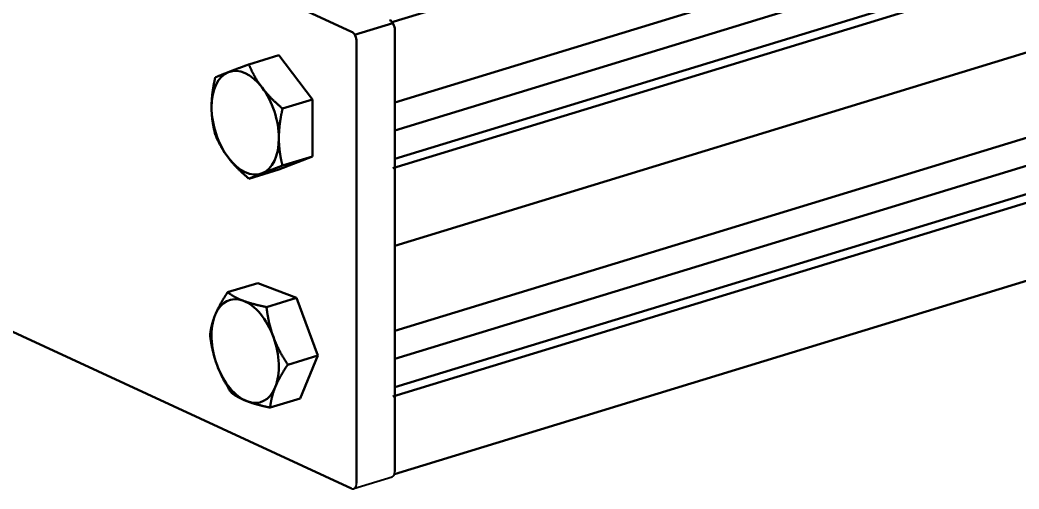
# Model space of a CAD drawing. Header units: inches. Extents: x -122986 to 27550, y -4965 to 6170.
# Drawn here: x 2832.2 to 2954, y 499 to 556.1 of the extents above; entities that cross this region are included whole.
import ezdxf

# ---------------------------------------------------------------- set-up
doc = ezdxf.new("R2010")
doc.units = ezdxf.units.IN
doc.header["$LTSCALE"] = 2
doc.header["$MEASUREMENT"] = 0
doc.layers.add('1 Đậm', color=7, linetype='Continuous', lineweight=50)

msp = doc.modelspace()

# ---------------------------------------------------------------- linework, layer by layer
at = {"layer": '1 Đậm', "lineweight": 50}
for p, q in [((3017.032, 598.46), (2877.423, 555.805)), ((2877.92, 546.078), (3017.189, 588.629)), ((3011.721, 583.562), (2877.921, 542.682)), ((3016.139, 581.449), (2877.92, 539.219)), ((3017.28, 580.733), (2877.671, 538.078)), ((2877.92, 528.64), (3016.85, 571.088)), ((2872.634, 554.705), (2854.983, 562.848)), ((2877.92, 518.272), (3017.189, 560.823)), ((2877.671, 555.76), (2873.017, 554.338)), ((3011.721, 555.756), (2877.921, 514.876)), ((2877.919, 501.151), (2877.919, 554.909)), ((2877.919, 546.639), (2877.919, 554.103)), ((2873.266, 499.73), (2873.266, 553.487)), ((3017.28, 552.927), (2877.671, 510.272)), ((3016.139, 553.644), (2877.92, 511.413)), ((2860.137, 550.717), (2863.797, 551.835)), ((2863.797, 551.835), (2867.9, 546.465)), ((2864.24, 545.346), (2867.9, 546.465)), ((2867.9, 546.465), (2867.9, 539.508)), ((2877.872, 500.82), (3016.85, 543.282)), ((2867.9, 539.508), (2863.797, 537.922)), ((2864.24, 538.39), (2867.9, 539.508)), ((2860.137, 536.804), (2863.797, 537.922)), ((2877.919, 529.763), (2877.919, 537.227)), ((2877.919, 518.834), (2877.919, 526.297)), ((2857.546, 522.974), (2861.206, 524.092)), ((2861.206, 524.092), (2865.936, 522.293)), ((2862.276, 521.175), (2865.936, 522.293)), ((2865.936, 522.293), (2868.528, 515.274)), ((2829.08, 519.185), (2872.634, 499.094)), ((2864.867, 514.156), (2868.528, 515.274)), ((2868.528, 515.274), (2866.388, 510.054)), ((2862.728, 508.936), (2866.388, 510.054)), ((2877.919, 501.958), (2877.919, 509.421))]:
    msp.add_line(p, q, dxfattribs=at)
at = {"layer": '1 Đậm', "lineweight": 40}
msp.add_line((2872.927, 499.064), (2877.58, 500.486), dxfattribs=at)
at = {"layer": '1 Đậm', "lineweight": 50}
for points in [[(2860.137, 550.717), (2860.08, 550.697), (2860.024, 550.676), (2859.967, 550.656), (2859.911, 550.635), (2859.856, 550.615), (2859.8, 550.595), (2859.745, 550.574), (2859.69, 550.554), (2859.635, 550.534), (2859.58, 550.514), (2859.526, 550.494), (2859.472, 550.475), (2859.418, 550.455), (2859.364, 550.435), (2859.311, 550.416), (2859.258, 550.396), (2859.205, 550.377), (2859.152, 550.357), (2859.1, 550.338), (2859.048, 550.319), (2858.997, 550.3), (2858.945, 550.281), (2858.894, 550.262), (2858.843, 550.243), (2858.793, 550.224), (2858.742, 550.206), (2858.692, 550.187), (2858.643, 550.169), (2858.593, 550.15), (2858.544, 550.132), (2858.496, 550.114), (2858.447, 550.096), (2858.399, 550.077), (2858.352, 550.06), (2858.304, 550.042), (2858.257, 550.024), (2858.211, 550.006), (2858.164, 549.989), (2858.118, 549.971), (2858.072, 549.954), (2858.027, 549.937), (2857.982, 549.92), (2857.938, 549.903), (2857.893, 549.886), (2857.849, 549.869), (2857.806, 549.852), (2857.763, 549.836), (2857.72, 549.819), (2857.677, 549.803), (2857.635, 549.787)], [(2861.738, 547.894), (2861.696, 547.949), (2861.655, 548.004), (2861.614, 548.059), (2861.574, 548.114), (2861.534, 548.17), (2861.494, 548.225), (2861.455, 548.281), (2861.416, 548.336), (2861.378, 548.392), (2861.34, 548.447), (2861.303, 548.503), (2861.266, 548.559), (2861.229, 548.615), (2861.193, 548.671), (2861.157, 548.727), (2861.122, 548.783), (2861.087, 548.839), (2861.052, 548.895), (2861.018, 548.951), (2860.985, 549.007), (2860.951, 549.064), (2860.918, 549.12), (2860.886, 549.176), (2860.854, 549.233), (2860.822, 549.289), (2860.791, 549.346), (2860.76, 549.403), (2860.729, 549.459), (2860.699, 549.516), (2860.669, 549.573), (2860.639, 549.63), (2860.61, 549.686), (2860.581, 549.743), (2860.552, 549.8), (2860.524, 549.857), (2860.496, 549.914), (2860.469, 549.971), (2860.441, 550.028), (2860.414, 550.086), (2860.388, 550.143), (2860.361, 550.2), (2860.335, 550.257), (2860.309, 550.315), (2860.284, 550.372), (2860.259, 550.43), (2860.234, 550.487), (2860.209, 550.544), (2860.185, 550.602), (2860.161, 550.66), (2860.137, 550.717)], [(2857.635, 549.787), (2857.593, 549.771), (2857.552, 549.755), (2857.511, 549.739), (2857.471, 549.723), (2857.431, 549.707), (2857.391, 549.692), (2857.352, 549.677), (2857.313, 549.661), (2857.275, 549.646), (2857.237, 549.631), (2857.2, 549.617), (2857.163, 549.602), (2857.126, 549.587), (2857.09, 549.573), (2857.054, 549.559), (2857.019, 549.544), (2856.984, 549.53), (2856.95, 549.517), (2856.915, 549.503), (2856.882, 549.489), (2856.848, 549.476), (2856.816, 549.462), (2856.783, 549.449), (2856.751, 549.436), (2856.719, 549.423), (2856.688, 549.41), (2856.657, 549.397), (2856.626, 549.385), (2856.596, 549.372), (2856.566, 549.359), (2856.536, 549.347), (2856.507, 549.335), (2856.478, 549.323), (2856.449, 549.311), (2856.421, 549.299), (2856.393, 549.287), (2856.366, 549.275), (2856.338, 549.264), (2856.311, 549.252), (2856.285, 549.241), (2856.258, 549.229), (2856.232, 549.218), (2856.206, 549.207), (2856.181, 549.196), (2856.156, 549.185), (2856.131, 549.174), (2856.106, 549.163), (2856.082, 549.153), (2856.058, 549.142), (2856.034, 549.131)], [(2855.584, 545.516), (2855.584, 545.586), (2855.584, 545.657), (2855.585, 545.728), (2855.587, 545.799), (2855.589, 545.87), (2855.591, 545.942), (2855.593, 546.014), (2855.596, 546.085), (2855.6, 546.157), (2855.604, 546.229), (2855.608, 546.302), (2855.612, 546.374), (2855.617, 546.446), (2855.623, 546.519), (2855.629, 546.592), (2855.635, 546.664), (2855.641, 546.737), (2855.648, 546.81), (2855.655, 546.882), (2855.663, 546.955), (2855.671, 547.028), (2855.679, 547.1), (2855.688, 547.173), (2855.697, 547.246), (2855.706, 547.318), (2855.716, 547.391), (2855.726, 547.463), (2855.736, 547.536), (2855.746, 547.609), (2855.757, 547.681), (2855.769, 547.754), (2855.78, 547.826), (2855.792, 547.899), (2855.804, 547.971), (2855.816, 548.044), (2855.829, 548.116), (2855.842, 548.189), (2855.855, 548.262), (2855.869, 548.334), (2855.883, 548.407), (2855.897, 548.479), (2855.911, 548.552), (2855.925, 548.624), (2855.94, 548.697), (2855.955, 548.769), (2855.97, 548.842), (2855.986, 548.914), (2856.002, 548.987), (2856.018, 549.059), (2856.034, 549.131)], [(2864.24, 545.346), (2864.183, 545.394), (2864.127, 545.442), (2864.07, 545.49), (2864.014, 545.538), (2863.959, 545.586), (2863.903, 545.634), (2863.848, 545.683), (2863.793, 545.731), (2863.738, 545.78), (2863.683, 545.828), (2863.629, 545.877), (2863.575, 545.926), (2863.521, 545.975), (2863.467, 546.024), (2863.414, 546.074), (2863.361, 546.123), (2863.308, 546.173), (2863.255, 546.223), (2863.203, 546.272), (2863.151, 546.322), (2863.099, 546.373), (2863.048, 546.423), (2862.997, 546.473), (2862.946, 546.524), (2862.896, 546.575), (2862.845, 546.625), (2862.795, 546.676), (2862.746, 546.728), (2862.696, 546.779), (2862.647, 546.83), (2862.599, 546.882), (2862.55, 546.934), (2862.502, 546.986), (2862.455, 547.038), (2862.407, 547.09), (2862.36, 547.143), (2862.313, 547.195), (2862.267, 547.248), (2862.221, 547.301), (2862.175, 547.354), (2862.13, 547.407), (2862.085, 547.46), (2862.04, 547.514), (2861.996, 547.568), (2861.952, 547.622), (2861.909, 547.676), (2861.865, 547.73), (2861.823, 547.785), (2861.78, 547.839), (2861.738, 547.894)], [(2855.584, 545.516), (2855.584, 545.445), (2855.584, 545.375), (2855.585, 545.305), (2855.587, 545.235), (2855.589, 545.165), (2855.591, 545.095), (2855.593, 545.026), (2855.596, 544.956), (2855.6, 544.887), (2855.603, 544.818), (2855.608, 544.749), (2855.612, 544.68), (2855.617, 544.612), (2855.622, 544.543), (2855.628, 544.475), (2855.634, 544.407), (2855.64, 544.339), (2855.647, 544.271), (2855.654, 544.203), (2855.662, 544.136), (2855.669, 544.068), (2855.678, 544.001), (2855.686, 543.934), (2855.695, 543.867), (2855.704, 543.8), (2855.714, 543.733), (2855.724, 543.667), (2855.734, 543.6), (2855.745, 543.534), (2855.755, 543.468), (2855.767, 543.402), (2855.778, 543.336), (2855.79, 543.27), (2855.802, 543.204), (2855.815, 543.138), (2855.827, 543.073), (2855.841, 543.008), (2855.854, 542.942), (2855.868, 542.877), (2855.881, 542.813), (2855.896, 542.748), (2855.91, 542.684), (2855.925, 542.619), (2855.94, 542.555), (2855.955, 542.491), (2855.97, 542.428), (2855.986, 542.364), (2856.002, 542.301), (2856.018, 542.238), (2856.034, 542.175)], [(2863.789, 541.73), (2863.79, 541.801), (2863.79, 541.872), (2863.791, 541.943), (2863.793, 542.014), (2863.794, 542.085), (2863.797, 542.157), (2863.799, 542.228), (2863.802, 542.3), (2863.806, 542.372), (2863.809, 542.444), (2863.814, 542.516), (2863.818, 542.589), (2863.823, 542.661), (2863.829, 542.734), (2863.834, 542.807), (2863.841, 542.879), (2863.847, 542.952), (2863.854, 543.024), (2863.861, 543.097), (2863.869, 543.17), (2863.877, 543.242), (2863.885, 543.315), (2863.894, 543.388), (2863.903, 543.46), (2863.912, 543.533), (2863.921, 543.605), (2863.931, 543.678), (2863.942, 543.751), (2863.952, 543.823), (2863.963, 543.896), (2863.974, 543.968), (2863.986, 544.041), (2863.998, 544.113), (2864.01, 544.186), (2864.022, 544.259), (2864.035, 544.331), (2864.048, 544.404), (2864.061, 544.476), (2864.075, 544.549), (2864.088, 544.621), (2864.102, 544.694), (2864.117, 544.766), (2864.131, 544.839), (2864.146, 544.911), (2864.161, 544.984), (2864.176, 545.056), (2864.192, 545.129), (2864.208, 545.201), (2864.224, 545.274), (2864.24, 545.346)], [(2856.034, 542.175), (2856.058, 542.117), (2856.082, 542.059), (2856.106, 542.002), (2856.131, 541.944), (2856.156, 541.887), (2856.181, 541.829), (2856.207, 541.772), (2856.233, 541.714), (2856.259, 541.657), (2856.285, 541.599), (2856.312, 541.542), (2856.339, 541.485), (2856.366, 541.428), (2856.394, 541.371), (2856.422, 541.314), (2856.45, 541.256), (2856.479, 541.199), (2856.508, 541.143), (2856.537, 541.086), (2856.567, 541.029), (2856.597, 540.972), (2856.627, 540.915), (2856.658, 540.859), (2856.689, 540.802), (2856.72, 540.745), (2856.752, 540.689), (2856.784, 540.632), (2856.817, 540.576), (2856.849, 540.52), (2856.883, 540.464), (2856.916, 540.407), (2856.95, 540.351), (2856.985, 540.295), (2857.02, 540.239), (2857.055, 540.183), (2857.091, 540.127), (2857.127, 540.071), (2857.163, 540.016), (2857.2, 539.96), (2857.238, 539.904), (2857.276, 539.849), (2857.314, 539.793), (2857.352, 539.738), (2857.391, 539.683), (2857.431, 539.627), (2857.471, 539.572), (2857.511, 539.517), (2857.552, 539.462), (2857.593, 539.407), (2857.635, 539.352)], [(2864.24, 538.39), (2864.223, 538.453), (2864.207, 538.516), (2864.192, 538.579), (2864.176, 538.642), (2864.161, 538.706), (2864.145, 538.77), (2864.13, 538.834), (2864.116, 538.898), (2864.101, 538.963), (2864.087, 539.027), (2864.073, 539.092), (2864.06, 539.157), (2864.046, 539.222), (2864.033, 539.288), (2864.021, 539.353), (2864.008, 539.419), (2863.996, 539.484), (2863.984, 539.55), (2863.973, 539.616), (2863.961, 539.682), (2863.95, 539.749), (2863.94, 539.815), (2863.93, 539.881), (2863.92, 539.948), (2863.91, 540.015), (2863.901, 540.082), (2863.892, 540.149), (2863.883, 540.216), (2863.875, 540.283), (2863.867, 540.351), (2863.86, 540.418), (2863.853, 540.486), (2863.846, 540.554), (2863.84, 540.622), (2863.834, 540.69), (2863.828, 540.758), (2863.823, 540.827), (2863.818, 540.895), (2863.813, 540.964), (2863.809, 541.033), (2863.806, 541.102), (2863.802, 541.171), (2863.799, 541.24), (2863.797, 541.31), (2863.794, 541.38), (2863.793, 541.449), (2863.791, 541.519), (2863.79, 541.59), (2863.79, 541.66), (2863.789, 541.73)], [(2857.635, 539.352), (2857.677, 539.297), (2857.72, 539.243), (2857.762, 539.188), (2857.806, 539.134), (2857.849, 539.079), (2857.894, 539.025), (2857.938, 538.971), (2857.983, 538.918), (2858.028, 538.864), (2858.073, 538.811), (2858.119, 538.758), (2858.165, 538.705), (2858.212, 538.652), (2858.258, 538.599), (2858.305, 538.547), (2858.353, 538.494), (2858.401, 538.442), (2858.449, 538.39), (2858.497, 538.338), (2858.546, 538.287), (2858.595, 538.235), (2858.644, 538.184), (2858.694, 538.133), (2858.744, 538.082), (2858.794, 538.031), (2858.845, 537.98), (2858.896, 537.93), (2858.947, 537.879), (2858.998, 537.829), (2859.05, 537.779), (2859.102, 537.729), (2859.154, 537.679), (2859.207, 537.629), (2859.259, 537.58), (2859.312, 537.53), (2859.366, 537.481), (2859.419, 537.432), (2859.473, 537.383), (2859.527, 537.334), (2859.581, 537.285), (2859.636, 537.237), (2859.691, 537.188), (2859.746, 537.14), (2859.801, 537.091), (2859.856, 537.043), (2859.912, 536.995), (2859.968, 536.947), (2860.024, 536.899), (2860.08, 536.852), (2860.137, 536.804)], [(2861.738, 537.459), (2861.78, 537.475), (2861.822, 537.492), (2861.865, 537.508), (2861.909, 537.525), (2861.952, 537.542), (2861.996, 537.559), (2862.041, 537.575), (2862.086, 537.593), (2862.131, 537.61), (2862.176, 537.627), (2862.222, 537.644), (2862.268, 537.662), (2862.314, 537.679), (2862.361, 537.697), (2862.408, 537.715), (2862.456, 537.733), (2862.504, 537.75), (2862.552, 537.769), (2862.6, 537.787), (2862.649, 537.805), (2862.698, 537.823), (2862.747, 537.842), (2862.797, 537.86), (2862.847, 537.879), (2862.897, 537.897), (2862.948, 537.916), (2862.999, 537.935), (2863.05, 537.954), (2863.101, 537.973), (2863.153, 537.992), (2863.205, 538.011), (2863.257, 538.03), (2863.309, 538.05), (2863.362, 538.069), (2863.415, 538.089), (2863.469, 538.108), (2863.522, 538.128), (2863.576, 538.148), (2863.63, 538.167), (2863.684, 538.187), (2863.739, 538.207), (2863.794, 538.227), (2863.849, 538.247), (2863.904, 538.267), (2863.959, 538.288), (2864.015, 538.308), (2864.071, 538.328), (2864.127, 538.349), (2864.183, 538.369), (2864.24, 538.39)], [(2860.137, 536.804), (2860.161, 536.815), (2860.185, 536.825), (2860.209, 536.836), (2860.234, 536.847), (2860.259, 536.858), (2860.284, 536.869), (2860.31, 536.88), (2860.336, 536.891), (2860.362, 536.902), (2860.388, 536.913), (2860.415, 536.925), (2860.442, 536.936), (2860.469, 536.948), (2860.497, 536.96), (2860.525, 536.972), (2860.553, 536.984), (2860.582, 536.996), (2860.611, 537.008), (2860.64, 537.02), (2860.67, 537.032), (2860.7, 537.045), (2860.73, 537.057), (2860.761, 537.07), (2860.792, 537.083), (2860.823, 537.096), (2860.855, 537.109), (2860.887, 537.122), (2860.919, 537.135), (2860.952, 537.149), (2860.986, 537.162), (2861.019, 537.176), (2861.053, 537.189), (2861.088, 537.203), (2861.123, 537.217), (2861.158, 537.231), (2861.194, 537.246), (2861.23, 537.26), (2861.266, 537.275), (2861.303, 537.289), (2861.341, 537.304), (2861.378, 537.319), (2861.417, 537.334), (2861.455, 537.349), (2861.494, 537.364), (2861.534, 537.38), (2861.574, 537.396), (2861.614, 537.411), (2861.655, 537.427), (2861.696, 537.443), (2861.738, 537.459)], [(2857.546, 522.974), (2857.508, 522.918), (2857.471, 522.862), (2857.434, 522.805), (2857.397, 522.749), (2857.361, 522.693), (2857.325, 522.637), (2857.289, 522.581), (2857.253, 522.525), (2857.218, 522.469), (2857.182, 522.413), (2857.147, 522.358), (2857.113, 522.302), (2857.078, 522.246), (2857.044, 522.191), (2857.01, 522.135), (2856.977, 522.079), (2856.943, 522.024), (2856.91, 521.968), (2856.877, 521.913), (2856.845, 521.858), (2856.813, 521.802), (2856.781, 521.747), (2856.749, 521.692), (2856.718, 521.637), (2856.687, 521.582), (2856.657, 521.527), (2856.626, 521.472), (2856.596, 521.417), (2856.567, 521.362), (2856.537, 521.307), (2856.508, 521.253), (2856.48, 521.198), (2856.452, 521.144), (2856.424, 521.089), (2856.396, 521.035), (2856.369, 520.98), (2856.342, 520.926), (2856.315, 520.872), (2856.289, 520.818), (2856.263, 520.764), (2856.238, 520.709), (2856.213, 520.656), (2856.188, 520.602), (2856.164, 520.548), (2856.14, 520.494), (2856.116, 520.44), (2856.093, 520.387), (2856.07, 520.333), (2856.048, 520.28), (2856.026, 520.226)], [(2859.461, 521.937), (2859.413, 521.955), (2859.365, 521.974), (2859.318, 521.993), (2859.271, 522.011), (2859.224, 522.03), (2859.178, 522.049), (2859.133, 522.068), (2859.088, 522.088), (2859.043, 522.107), (2858.999, 522.126), (2858.955, 522.146), (2858.912, 522.166), (2858.869, 522.185), (2858.826, 522.205), (2858.784, 522.225), (2858.742, 522.245), (2858.701, 522.265), (2858.66, 522.285), (2858.62, 522.306), (2858.58, 522.326), (2858.54, 522.346), (2858.501, 522.367), (2858.462, 522.388), (2858.424, 522.408), (2858.386, 522.429), (2858.348, 522.45), (2858.311, 522.471), (2858.274, 522.492), (2858.237, 522.513), (2858.201, 522.534), (2858.165, 522.556), (2858.13, 522.577), (2858.095, 522.598), (2858.06, 522.62), (2858.025, 522.642), (2857.991, 522.663), (2857.958, 522.685), (2857.924, 522.707), (2857.891, 522.729), (2857.858, 522.751), (2857.825, 522.773), (2857.793, 522.795), (2857.761, 522.817), (2857.73, 522.839), (2857.698, 522.862), (2857.667, 522.884), (2857.636, 522.906), (2857.606, 522.929), (2857.576, 522.951), (2857.546, 522.974)], [(2862.276, 521.175), (2862.213, 521.188), (2862.151, 521.201), (2862.088, 521.213), (2862.026, 521.226), (2861.964, 521.239), (2861.902, 521.252), (2861.841, 521.265), (2861.78, 521.279), (2861.718, 521.292), (2861.658, 521.306), (2861.597, 521.319), (2861.537, 521.333), (2861.477, 521.347), (2861.417, 521.36), (2861.357, 521.374), (2861.298, 521.388), (2861.239, 521.403), (2861.18, 521.417), (2861.122, 521.431), (2861.063, 521.446), (2861.006, 521.46), (2860.948, 521.475), (2860.89, 521.49), (2860.833, 521.505), (2860.777, 521.52), (2860.72, 521.535), (2860.664, 521.55), (2860.608, 521.566), (2860.552, 521.581), (2860.497, 521.597), (2860.442, 521.612), (2860.387, 521.628), (2860.333, 521.644), (2860.279, 521.661), (2860.225, 521.677), (2860.172, 521.693), (2860.119, 521.71), (2860.066, 521.726), (2860.014, 521.743), (2859.962, 521.76), (2859.91, 521.777), (2859.859, 521.794), (2859.808, 521.812), (2859.757, 521.829), (2859.707, 521.847), (2859.657, 521.865), (2859.607, 521.882), (2859.558, 521.901), (2859.509, 521.919), (2859.461, 521.937)], [(2863.121, 517.528), (2863.095, 517.599), (2863.07, 517.671), (2863.044, 517.742), (2863.019, 517.814), (2862.995, 517.886), (2862.971, 517.958), (2862.947, 518.03), (2862.923, 518.103), (2862.9, 518.175), (2862.878, 518.248), (2862.856, 518.321), (2862.834, 518.394), (2862.812, 518.467), (2862.791, 518.54), (2862.771, 518.614), (2862.75, 518.687), (2862.73, 518.76), (2862.711, 518.834), (2862.692, 518.907), (2862.673, 518.98), (2862.655, 519.053), (2862.637, 519.127), (2862.62, 519.2), (2862.603, 519.273), (2862.586, 519.346), (2862.57, 519.42), (2862.554, 519.493), (2862.538, 519.566), (2862.523, 519.639), (2862.508, 519.712), (2862.494, 519.786), (2862.48, 519.859), (2862.466, 519.932), (2862.452, 520.005), (2862.439, 520.078), (2862.426, 520.151), (2862.413, 520.225), (2862.401, 520.298), (2862.389, 520.371), (2862.377, 520.444), (2862.366, 520.517), (2862.355, 520.59), (2862.344, 520.663), (2862.334, 520.737), (2862.323, 520.81), (2862.313, 520.883), (2862.304, 520.956), (2862.294, 521.029), (2862.285, 521.102), (2862.276, 521.175)], [(2856.026, 520.226), (2856.004, 520.173), (2855.983, 520.12), (2855.962, 520.067), (2855.942, 520.014), (2855.922, 519.962), (2855.902, 519.909), (2855.883, 519.857), (2855.864, 519.804), (2855.846, 519.752), (2855.828, 519.701), (2855.81, 519.649), (2855.793, 519.597), (2855.776, 519.546), (2855.76, 519.495), (2855.744, 519.444), (2855.729, 519.393), (2855.714, 519.343), (2855.699, 519.292), (2855.685, 519.242), (2855.671, 519.192), (2855.657, 519.142), (2855.644, 519.092), (2855.631, 519.042), (2855.618, 518.993), (2855.606, 518.943), (2855.595, 518.894), (2855.583, 518.845), (2855.572, 518.796), (2855.561, 518.747), (2855.551, 518.699), (2855.541, 518.65), (2855.531, 518.602), (2855.522, 518.554), (2855.512, 518.506), (2855.504, 518.458), (2855.495, 518.41), (2855.487, 518.362), (2855.479, 518.315), (2855.472, 518.267), (2855.464, 518.22), (2855.457, 518.173), (2855.45, 518.126), (2855.444, 518.079), (2855.438, 518.032), (2855.432, 517.986), (2855.426, 517.939), (2855.421, 517.893), (2855.416, 517.846), (2855.411, 517.8), (2855.406, 517.754)], [(2856.252, 514.107), (2856.226, 514.178), (2856.2, 514.249), (2856.175, 514.321), (2856.15, 514.393), (2856.125, 514.465), (2856.101, 514.537), (2856.077, 514.609), (2856.054, 514.681), (2856.031, 514.754), (2856.008, 514.827), (2855.986, 514.9), (2855.964, 514.973), (2855.943, 515.046), (2855.922, 515.119), (2855.901, 515.192), (2855.881, 515.266), (2855.861, 515.339), (2855.841, 515.412), (2855.822, 515.486), (2855.804, 515.559), (2855.786, 515.632), (2855.768, 515.705), (2855.75, 515.779), (2855.733, 515.852), (2855.717, 515.925), (2855.7, 515.998), (2855.684, 516.072), (2855.669, 516.145), (2855.653, 516.218), (2855.639, 516.291), (2855.624, 516.364), (2855.61, 516.438), (2855.596, 516.511), (2855.582, 516.584), (2855.569, 516.657), (2855.556, 516.73), (2855.544, 516.803), (2855.531, 516.877), (2855.519, 516.95), (2855.508, 517.023), (2855.496, 517.096), (2855.485, 517.169), (2855.475, 517.242), (2855.464, 517.315), (2855.454, 517.388), (2855.444, 517.461), (2855.434, 517.535), (2855.425, 517.608), (2855.415, 517.681), (2855.406, 517.754)], [(2864.867, 514.156), (2864.826, 514.22), (2864.784, 514.283), (2864.743, 514.347), (2864.702, 514.411), (2864.661, 514.476), (2864.621, 514.54), (2864.58, 514.605), (2864.54, 514.669), (2864.5, 514.735), (2864.46, 514.8), (2864.42, 514.865), (2864.381, 514.931), (2864.342, 514.997), (2864.303, 515.063), (2864.264, 515.129), (2864.226, 515.195), (2864.188, 515.261), (2864.15, 515.328), (2864.113, 515.394), (2864.076, 515.461), (2864.039, 515.528), (2864.002, 515.595), (2863.966, 515.662), (2863.93, 515.729), (2863.895, 515.797), (2863.86, 515.864), (2863.825, 515.932), (2863.79, 516), (2863.756, 516.067), (2863.722, 516.136), (2863.689, 516.204), (2863.656, 516.272), (2863.623, 516.341), (2863.59, 516.409), (2863.558, 516.478), (2863.526, 516.547), (2863.495, 516.616), (2863.464, 516.685), (2863.433, 516.755), (2863.403, 516.824), (2863.373, 516.894), (2863.344, 516.964), (2863.315, 517.034), (2863.286, 517.104), (2863.258, 517.174), (2863.23, 517.245), (2863.202, 517.315), (2863.175, 517.386), (2863.148, 517.457), (2863.121, 517.528)], [(2856.252, 514.107), (2856.278, 514.036), (2856.305, 513.965), (2856.332, 513.894), (2856.36, 513.823), (2856.388, 513.753), (2856.416, 513.683), (2856.445, 513.612), (2856.474, 513.542), (2856.504, 513.473), (2856.534, 513.403), (2856.564, 513.333), (2856.594, 513.264), (2856.625, 513.195), (2856.657, 513.126), (2856.689, 513.057), (2856.721, 512.988), (2856.753, 512.919), (2856.786, 512.851), (2856.819, 512.782), (2856.853, 512.714), (2856.886, 512.646), (2856.921, 512.578), (2856.955, 512.51), (2856.99, 512.443), (2857.025, 512.375), (2857.061, 512.308), (2857.096, 512.241), (2857.133, 512.174), (2857.169, 512.107), (2857.206, 512.04), (2857.243, 511.973), (2857.28, 511.906), (2857.318, 511.84), (2857.356, 511.774), (2857.395, 511.707), (2857.433, 511.641), (2857.472, 511.575), (2857.511, 511.51), (2857.551, 511.444), (2857.59, 511.378), (2857.63, 511.313), (2857.67, 511.248), (2857.71, 511.183), (2857.751, 511.119), (2857.791, 511.054), (2857.832, 510.99), (2857.873, 510.926), (2857.915, 510.862), (2857.956, 510.798), (2857.998, 510.735)], [(2863.347, 511.408), (2863.369, 511.462), (2863.392, 511.515), (2863.415, 511.569), (2863.438, 511.622), (2863.462, 511.676), (2863.486, 511.73), (2863.51, 511.784), (2863.535, 511.838), (2863.56, 511.892), (2863.585, 511.946), (2863.611, 512.001), (2863.638, 512.055), (2863.664, 512.109), (2863.691, 512.163), (2863.718, 512.218), (2863.746, 512.272), (2863.774, 512.327), (2863.802, 512.382), (2863.831, 512.436), (2863.86, 512.491), (2863.889, 512.546), (2863.919, 512.601), (2863.949, 512.656), (2863.979, 512.711), (2864.01, 512.766), (2864.041, 512.821), (2864.072, 512.876), (2864.104, 512.931), (2864.136, 512.986), (2864.168, 513.041), (2864.2, 513.097), (2864.233, 513.152), (2864.266, 513.207), (2864.299, 513.263), (2864.333, 513.318), (2864.367, 513.374), (2864.401, 513.429), (2864.435, 513.485), (2864.47, 513.541), (2864.505, 513.597), (2864.54, 513.652), (2864.575, 513.708), (2864.611, 513.764), (2864.647, 513.82), (2864.683, 513.876), (2864.719, 513.932), (2864.756, 513.988), (2864.793, 514.044), (2864.83, 514.1), (2864.867, 514.156)], [(2862.728, 508.936), (2862.733, 508.982), (2862.738, 509.028), (2862.743, 509.075), (2862.748, 509.121), (2862.754, 509.168), (2862.76, 509.215), (2862.766, 509.262), (2862.772, 509.309), (2862.779, 509.356), (2862.786, 509.403), (2862.793, 509.45), (2862.801, 509.498), (2862.809, 509.546), (2862.817, 509.593), (2862.826, 509.641), (2862.834, 509.689), (2862.844, 509.737), (2862.853, 509.785), (2862.863, 509.834), (2862.873, 509.882), (2862.883, 509.931), (2862.894, 509.98), (2862.905, 510.029), (2862.917, 510.078), (2862.928, 510.127), (2862.941, 510.176), (2862.953, 510.226), (2862.966, 510.275), (2862.979, 510.325), (2862.993, 510.375), (2863.007, 510.425), (2863.021, 510.476), (2863.036, 510.526), (2863.051, 510.577), (2863.066, 510.627), (2863.082, 510.678), (2863.099, 510.729), (2863.115, 510.78), (2863.132, 510.832), (2863.15, 510.883), (2863.168, 510.935), (2863.186, 510.987), (2863.205, 511.039), (2863.224, 511.091), (2863.243, 511.144), (2863.263, 511.196), (2863.284, 511.249), (2863.305, 511.302), (2863.326, 511.355), (2863.347, 511.408)], [(2857.998, 510.735), (2858.028, 510.712), (2858.058, 510.689), (2858.089, 510.667), (2858.119, 510.644), (2858.151, 510.622), (2858.182, 510.6), (2858.214, 510.577), (2858.246, 510.555), (2858.278, 510.533), (2858.311, 510.511), (2858.344, 510.489), (2858.377, 510.467), (2858.41, 510.445), (2858.444, 510.423), (2858.478, 510.402), (2858.513, 510.38), (2858.548, 510.359), (2858.583, 510.337), (2858.618, 510.316), (2858.654, 510.294), (2858.691, 510.273), (2858.727, 510.252), (2858.764, 510.231), (2858.801, 510.21), (2858.839, 510.189), (2858.877, 510.168), (2858.916, 510.148), (2858.954, 510.127), (2858.994, 510.106), (2859.033, 510.086), (2859.073, 510.066), (2859.113, 510.045), (2859.154, 510.025), (2859.195, 510.005), (2859.237, 509.985), (2859.279, 509.965), (2859.321, 509.946), (2859.364, 509.926), (2859.408, 509.906), (2859.451, 509.887), (2859.495, 509.867), (2859.54, 509.848), (2859.585, 509.829), (2859.631, 509.81), (2859.676, 509.791), (2859.723, 509.772), (2859.77, 509.753), (2859.817, 509.735), (2859.864, 509.716), (2859.913, 509.698)], [(2859.913, 509.698), (2859.961, 509.679), (2860.01, 509.661), (2860.059, 509.643), (2860.109, 509.625), (2860.159, 509.607), (2860.209, 509.59), (2860.26, 509.572), (2860.311, 509.555), (2860.363, 509.538), (2860.415, 509.521), (2860.467, 509.504), (2860.519, 509.487), (2860.572, 509.47), (2860.625, 509.453), (2860.679, 509.437), (2860.732, 509.421), (2860.786, 509.405), (2860.841, 509.389), (2860.896, 509.373), (2860.951, 509.357), (2861.006, 509.341), (2861.062, 509.326), (2861.118, 509.31), (2861.174, 509.295), (2861.23, 509.28), (2861.287, 509.265), (2861.344, 509.25), (2861.402, 509.235), (2861.459, 509.22), (2861.517, 509.206), (2861.575, 509.191), (2861.634, 509.177), (2861.693, 509.163), (2861.752, 509.149), (2861.811, 509.135), (2861.87, 509.121), (2861.93, 509.107), (2861.99, 509.093), (2862.05, 509.08), (2862.111, 509.066), (2862.172, 509.053), (2862.233, 509.039), (2862.294, 509.026), (2862.355, 509.013), (2862.417, 509), (2862.479, 508.987), (2862.541, 508.974), (2862.603, 508.961), (2862.665, 508.948), (2862.728, 508.936)]]:
    msp.add_lwpolyline(points, dxfattribs=at)
for centre, major_axis, start_param, end_param in [((2877.288, 555.2), (0.292, -0.956), 1.089521, 2.6603173), ((2872.634, 553.778), (0.292, -0.956), 1.089521, 2.6603173), ((2859.687, 543.623), (-1.899, 6.216), 0.0423234, 1.089521), ((2859.687, 543.623), (-1.899, 6.216), 5.2783112, 6.3255087), ((2859.687, 543.623), (-1.899, 6.216), 4.2311136, 5.2783112), ((2859.687, 543.623), (-1.899, 6.216), 1.089521, 2.1367185), ((2859.687, 543.623), (-1.899, 6.216), 3.1839161, 4.2311136), ((2859.687, 543.623), (-1.899, 6.216), 2.1367185, 3.1839161), ((2859.687, 515.817), (-1.899, 6.216), 5.8570208, 6.9042183), ((2859.687, 515.817), (-1.899, 6.216), 4.8098232, 5.8570208), ((2859.687, 515.817), (-1.899, 6.216), 0.621033, 1.6682306), ((2859.687, 515.817), (-1.899, 6.216), 3.7626257, 4.8098232), ((2859.687, 515.817), (-1.899, 6.216), 1.6682306, 2.7154281), ((2859.687, 515.817), (-1.899, 6.216), 2.7154281, 3.7626257)]:
    msp.add_ellipse(centre, major_axis=major_axis, ratio=0.5850486, start_param=start_param, end_param=end_param, dxfattribs=at)
at = {"layer": '1 Đậm', "lineweight": 40}
for centre, start_param, end_param in [((2877.288, 501.443), 0.0000022, 1.089521), ((2872.634, 500.021), 5.8019099, 7.3727063)]:
    msp.add_ellipse(centre, major_axis=(0.292, -0.956), ratio=0.5850486, start_param=start_param, end_param=end_param, dxfattribs=at)

doc.saveas('drawing.dxf')
